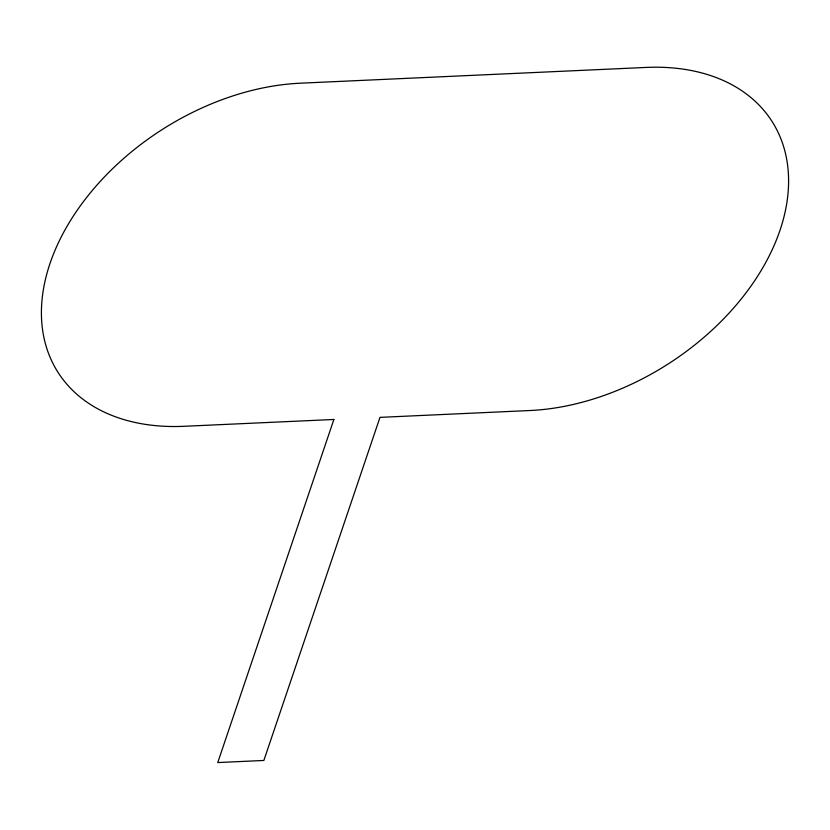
<?xml version="1.0" encoding="UTF-8"?>
<svg xmlns="http://www.w3.org/2000/svg" width="830" height="830" viewBox="0 0 830 830"><rect width="100%" height="100%" fill="white"/><g stroke="black" fill="none" stroke-linecap="round" stroke-linejoin="round"><path stroke-width="1.25" d="M333.878 419.472L217.751 762.563L263.857 760.456L379.984 417.365L529.841 410.528A218.456 148.539 -32.6 0 0 780.013 230.232A218.456 148.539 -32.6 0 0 645.968 67.438L300.159 83.208A218.456 148.539 -32.6 0 0 49.987 263.515A218.456 148.539 -32.6 0 0 184.032 426.298L333.878 419.472"/></g></svg>
